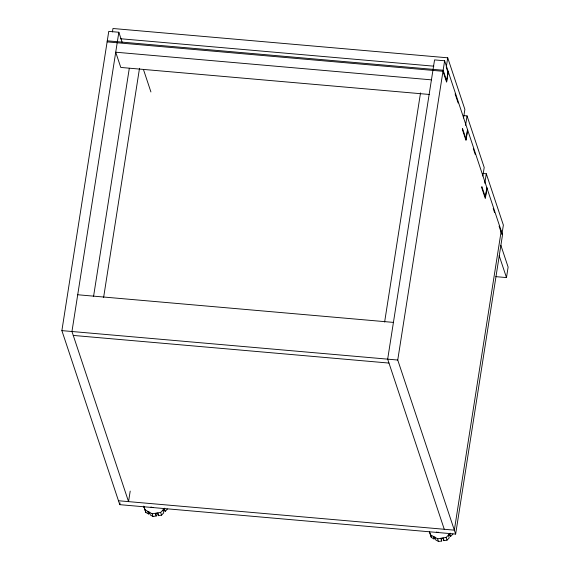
<?xml version="1.0" encoding="UTF-8"?>
<svg xmlns="http://www.w3.org/2000/svg" width="570" height="570" viewBox="0 0 570 570"><rect width="100%" height="100%" fill="white"/><g stroke="black" fill="none" stroke-linecap="round" stroke-linejoin="round"><path stroke-width="0.85" d="M444.265 529.274L387.671 359.15L434.554 59.9L444.628 60.783L502.526 234.826L455.644 534.076L119.778 504.664L61.881 330.621L108.763 31.371L118.845 32.255L122.201 42.365M112.44 31.934L112.974 28.5L447.721 57.812L464.878 109.369L463.531 117.962M118.845 32.255L71.955 331.505L128.549 501.628L130.202 491.098M93.537 296.55L129.304 68.293M103.619 297.433L139.515 68.293M119.778 504.664L120.049 502.904M384.622 322.043L420.525 92.903M455.644 534.076L397.746 360.033L444.628 60.783M446.246 67.26L447.721 57.812M446.631 80.698L448.113 71.243M448.248 71.663L446.602 82.165L442.99 71.286L107.124 41.874M465.569 125.35L467.044 115.895L463.503 115.589M466.025 138.995L467.507 129.547M467.642 129.967L465.996 140.462L462.384 129.589L462.548 128.535L466.167 139.415M482.854 176.052L484.201 167.459L467.044 115.895M484.814 183.219L486.296 173.764L482.754 173.458M485.348 197.085L486.83 187.63M486.965 188.05L485.319 198.552L481.707 187.672L481.871 186.625L485.49 197.498M501.222 230.907L454.34 530.157L118.475 500.745M501.892 234.555L503.374 225.107L486.296 173.764M495.836 276.649L506.474 277.576L508.119 267.081L500.88 245.321M164.766 508.169L160.647 512.437L152.126 513.791L144.951 509.765L145.849 512.473L148.549 513.983L149.775 512.181M450.25 533.164L446.132 537.439L437.61 538.793L430.435 534.767L431.34 537.474L434.034 538.985L435.259 537.182M148.549 513.983L147.715 511.49L149.497 512.487L150.33 514.988L153.024 516.498L156.223 515.993L155.396 513.492L157.512 513.157L158.346 515.658L161.545 515.145L163.754 512.85L162.927 510.357L164.388 508.839L165.222 511.333L167.43 509.046M434.034 538.985L433.2 536.484L434.988 537.489L435.815 539.99L438.508 541.5L441.714 540.994L440.881 538.493L443.004 538.158L443.83 540.652L447.03 540.146L449.238 537.852L448.412 535.358L449.873 533.834L450.706 536.334L452.915 534.04M120.355 38.724L433.848 66.177M107.288 40.826L443.154 70.238L446.773 81.111M431.433 79.85L115.717 52.205L120.783 67.438L429.402 94.463M77.712 294.754L393.428 322.399M61.881 330.621L397.746 360.033M73.259 335.424L388.975 363.069M436.428 532.017L438.636 532.636L438.608 532.145M150.943 507.015L153.145 507.635M448.661 534.646L450.706 536.334M163.177 509.651L165.222 511.333M446.517 68.094L448.455 73.915M455.095 93.872L458.137 103.02M473.314 148.635L475.245 154.456M493.214 208.463L494.618 212.674M499.092 226.14L501.614 233.714M499.234 255.823L506.474 277.576M446.132 537.439L447.03 540.146M437.61 538.793L438.508 541.5M429.58 532.145L430.407 534.646M143.426 69.412L150.922 91.955M160.647 512.437L161.545 515.145M152.126 513.791L153.024 516.498M143.754 506.11L144.31 507.77M144.096 507.15L144.923 509.644M429.331 531.361L431.34 537.474M143.847 506.359L145.849 512.473M443.503 538.08L443.83 540.652M441.387 538.415L441.714 540.994M158.018 513.078L158.346 515.658M155.895 513.42L156.223 515.993"/></g></svg>
